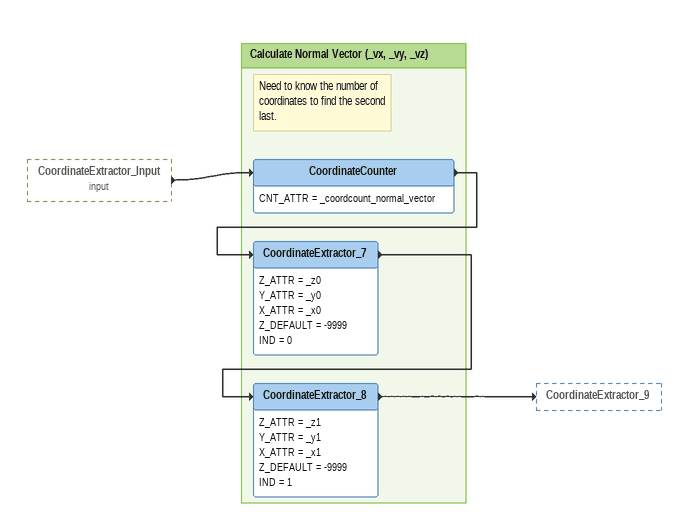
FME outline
CoordinateExtractor_Input (input) [outside]
    -> CoordinateCounter

Bookmark: Calculate Normal Vector (_vx, _vy, _vz)
Note: Need to know the number of / coordinates to find the second / last.
CoordinateCounter
    CNT_ATTR = _coordcount_normal_vector
    -> CoordinateExtractor_7
CoordinateExtractor_7
    Z_ATTR = _z0
    Y_ATTR = _y0
    X_ATTR = _x0
    Z_DEFAULT = -9999
    IND = 0
    -> CoordinateExtractor_8
CoordinateExtractor_8
    Z_ATTR = _z1
    Y_ATTR = _y1
    X_ATTR = _x1
    Z_DEFAULT = -9999
    IND = 1
    -> CoordinateExtractor_9
